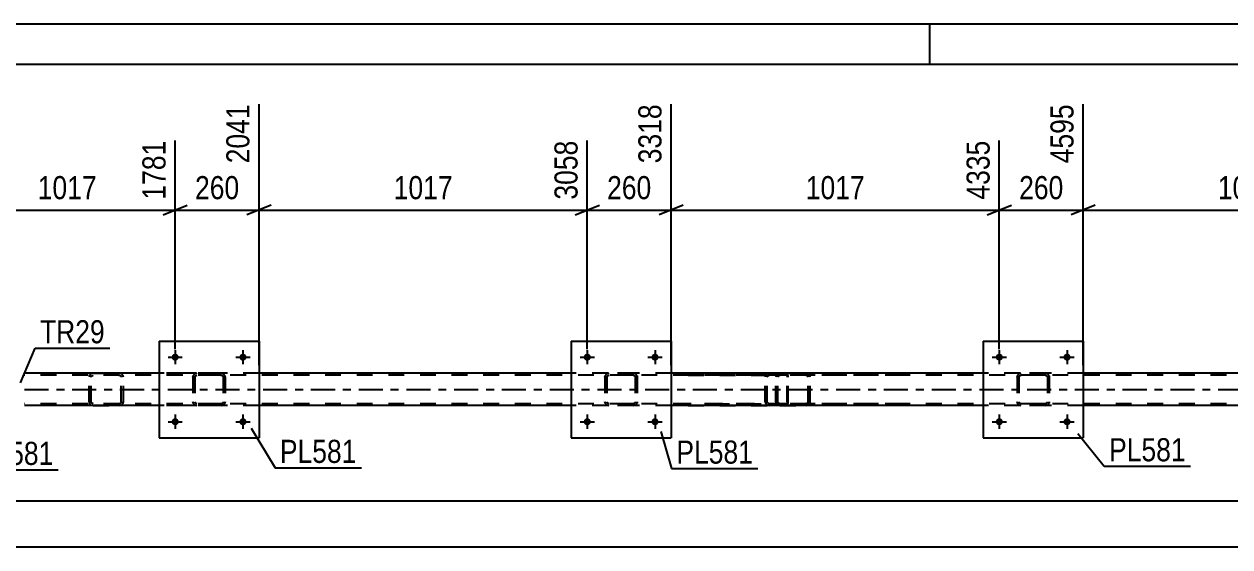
# Model space of a CAD drawing. Header units: millimetres. Extents: x 0 to 841, y 0 to 594.
# Drawn here: x 98.7 to 248.2, y 529.2 to 594 of the extents above; entities that cross this region are included whole.
import ezdxf

# ---------------------------------------------------------------- set-up
doc = ezdxf.new("R2010")
doc.units = ezdxf.units.MM
doc.linetypes.add('DXK_LINE_DOT2', pattern=[3.9198, 1.9599, -1.9599])
doc.linetypes.add('DXK_LINE_DOT3', pattern=[5.9187, 2.979, -0.9799, 0.9799, -0.9799])
doc.styles.add('Arial Narrow', font='ARIALN.TTF', dxfattribs={"height": 0.2})

# ---------------------------------------------------------------- blocks, each defined once
blk = doc.blocks.new('Unknown-405118308-1133')
at = {"color": 5, "linetype": 'Continuous'}
for p, q in [((841, 594), (0, 594)), ((211, 589), (211, 594)), ((836, 589), (5, 589))]:
    blk.add_line(p, q, dxfattribs=at)
blk = doc.blocks.new('Part-405118308-4155 - 4145')
at = {"color": 2, "linetype": 'Continuous'}
for p, q in [((115.45, 550.74), (98.77, 550.74)), ((166.53, 550.74), (127.85, 550.74)), ((217.61, 550.74), (178.93, 550.74)), ((268.69, 550.74), (230.01, 550.74)), ((115.45, 546.74), (98.77, 546.74)), ((166.53, 546.74), (127.85, 546.74)), ((217.61, 546.74), (178.93, 546.74)), ((268.69, 546.74), (230.01, 546.74))]:
    blk.add_line(p, q, dxfattribs=at)
at = {"color": 7, "linetype": 'DXK_LINE_DOT2'}
for p, q in [((761.25, 550.5), (98.77, 550.5)), ((127.85, 550.74), (115.45, 550.74)), ((178.93, 550.74), (166.53, 550.74)), ((230.01, 550.74), (217.61, 550.74)), ((761.25, 546.98), (98.77, 546.98)), ((127.85, 546.74), (115.45, 546.74)), ((178.93, 546.74), (166.53, 546.74)), ((230.01, 546.74), (217.61, 546.74))]:
    blk.add_line(p, q, dxfattribs=at)
at = {"color": 7, "linetype": 'DXK_LINE_DOT3'}
blk.add_line((98.77, 548.74), (761.25, 548.74), dxfattribs=at)
blk = doc.blocks.new('Bolt-405118308-24250 - 4145')
at = {"linetype": 'Continuous'}
for points in [[(117.89, 544.74, -1), (117.01, 544.74, -1)], [(126.29, 544.74, -1), (125.41, 544.74, -1)]]:
    blk.add_hatch(color=1, dxfattribs=at).paths.add_polyline_path(points)
at = {"color": 1, "linetype": 'Continuous'}
for p, q in [((117.45, 545.62), (117.45, 543.86)), ((125.85, 545.62), (125.85, 543.86)), ((116.57, 544.74), (118.33, 544.74)), ((124.97, 544.74), (126.73, 544.74))]:
    blk.add_line(p, q, dxfattribs=at)
blk = doc.blocks.new('Bolt-405118308-24248 - 4145')
at = {"linetype": 'Continuous'}
for points in [[(168.97, 544.74, -1), (168.09, 544.74, -1)], [(177.37, 544.74, -1), (176.49, 544.74, -1)]]:
    blk.add_hatch(color=1, dxfattribs=at).paths.add_polyline_path(points)
at = {"color": 1, "linetype": 'Continuous'}
for p, q in [((168.53, 545.62), (168.53, 543.86)), ((176.93, 545.62), (176.93, 543.86)), ((167.65, 544.74), (169.41, 544.74)), ((176.05, 544.74), (177.81, 544.74))]:
    blk.add_line(p, q, dxfattribs=at)
blk = doc.blocks.new('Part-405118308-4214 - 4145')
at = {"color": 7, "linetype": 'DXK_LINE_DOT2'}
for p, q in [((191.94, 550.43), (191.91, 550.26)), ((191.91, 547.22), (191.91, 550.26)), ((191.95, 550.44), (191.94, 550.43)), ((192.16, 550.26), (192.18, 550.35)), ((192.16, 547.22), (192.16, 550.26)), ((192.18, 550.35), (192.24, 550.43)), ((192.42, 550.74), (192.22, 550.7)), ((192.24, 550.43), (192.32, 550.48)), ((192.32, 550.48), (192.42, 550.5)), ((192.42, 550.74), (195.65, 550.74)), ((207.41, 550.74), (192.42, 550.74)), ((207.41, 550.5), (192.42, 550.5)), ((195.85, 550.7), (195.65, 550.74)), ((195.65, 550.5), (195.75, 550.48)), ((195.75, 550.48), (195.83, 550.43)), ((195.83, 550.43), (195.89, 550.35)), ((195.89, 550.35), (195.91, 550.26)), ((195.91, 547.22), (195.91, 550.26)), ((196.13, 550.43), (196.12, 550.44)), ((196.16, 550.26), (196.13, 550.43)), ((196.16, 547.22), (196.16, 550.26)), ((191.91, 547.22), (191.95, 547.04)), ((192.18, 547.13), (192.16, 547.22)), ((192.24, 547.05), (192.18, 547.13)), ((195.89, 547.13), (195.83, 547.05)), ((195.91, 547.22), (195.89, 547.13)), ((196.12, 547.04), (196.16, 547.22)), ((192.22, 546.78), (192.42, 546.74)), ((192.32, 547), (192.24, 547.05)), ((192.42, 546.98), (192.32, 547)), ((207.41, 546.98), (192.42, 546.98)), ((192.42, 546.74), (195.65, 546.74)), ((207.41, 546.74), (192.42, 546.74)), ((195.75, 547), (195.65, 546.98)), ((195.65, 546.74), (195.85, 546.78)), ((195.83, 547.05), (195.75, 547))]:
    blk.add_line(p, q, dxfattribs=at)
for centre, start, end in [((192.4, 550.24), 110.7584, 155.6801), ((195.67, 550.24), 24.32, 69.2417), ((192.4, 547.24), 204.32, 249.2417), ((195.67, 547.24), 290.7584, 335.6801)]:
    blk.add_arc(centre, 0.496, start, end, dxfattribs=at)
blk = doc.blocks.new('Part-405118308-4200 - 4145')
at = {"color": 7, "linetype": 'DXK_LINE_DOT2'}
for p, q in [((181.03, 550.74), (191.09, 550.74)), ((181.03, 550.5), (191.09, 550.5)), ((193.18, 550.74), (184.21, 550.74)), ((193.18, 550.5), (184.21, 550.5)), ((190.62, 550.43), (190.59, 550.26)), ((190.59, 547.22), (190.59, 550.26)), ((190.63, 550.44), (190.62, 550.43)), ((190.84, 550.26), (190.86, 550.35)), ((190.84, 547.22), (190.84, 550.26)), ((190.86, 550.35), (190.91, 550.43)), ((191.09, 550.74), (190.9, 550.7)), ((190.91, 550.43), (191, 550.48)), ((191, 550.48), (191.09, 550.5)), ((191.09, 550.74), (193.18, 550.74)), ((193.18, 550.5), (191.09, 550.5)), ((191.91, 550.74), (191.91, 550.5)), ((193.29, 550.7), (193.18, 550.74)), ((193.18, 550.5), (193.23, 550.48)), ((193.23, 550.48), (193.28, 550.43)), ((193.28, 550.43), (193.31, 550.35)), ((193.37, 550.6), (193.29, 550.7)), ((193.31, 550.35), (193.32, 550.26)), ((193.32, 547.22), (193.32, 550.26)), ((193.43, 550.44), (193.37, 550.6)), ((193.45, 550.26), (193.43, 550.44)), ((193.45, 547.22), (193.45, 550.26)), ((190.59, 547.22), (190.63, 547.04)), ((190.86, 547.13), (190.84, 547.22)), ((190.91, 547.05), (190.86, 547.13)), ((193.31, 547.13), (193.28, 547.05)), ((193.32, 547.22), (193.31, 547.13)), ((193.43, 547.04), (193.45, 547.22)), ((193.18, 546.98), (181.03, 546.98)), ((181.03, 546.74), (191.09, 546.74)), ((184.21, 546.98), (192.42, 546.98)), ((193.18, 546.74), (184.21, 546.74)), ((190.9, 546.78), (191.09, 546.74)), ((191, 547), (190.91, 547.05)), ((191.09, 546.98), (191, 547)), ((193.18, 546.74), (191.09, 546.74)), ((191.91, 546.74), (191.91, 546.98)), ((193.23, 547), (193.18, 546.98)), ((193.18, 546.74), (193.29, 546.78)), ((193.28, 547.05), (193.23, 547)), ((193.29, 546.78), (193.37, 546.88)), ((193.37, 546.88), (193.43, 547.04))]:
    blk.add_line(p, q, dxfattribs=at)
for centre, start, end in [((191.08, 550.24), 111.1941, 156.1506), ((191.08, 547.24), 203.8495, 248.8059)]:
    blk.add_arc(centre, 0.492, start, end, dxfattribs=at)
blk = doc.blocks.new('Part-405118308-4206 - 4145')
at = {"color": 7, "linetype": 'DXK_LINE_DOT2'}
for p, q in [((106.81, 550.43), (106.77, 550.26)), ((106.77, 547.22), (106.77, 550.26)), ((106.81, 550.44), (106.81, 550.43)), ((107.03, 550.26), (107.05, 550.35)), ((107.03, 547.22), (107.03, 550.26)), ((107.05, 550.35), (107.1, 550.43)), ((107.28, 550.74), (107.09, 550.7)), ((107.1, 550.43), (107.19, 550.48)), ((107.19, 550.48), (107.28, 550.5)), ((107.28, 550.74), (110.52, 550.74)), ((122.27, 550.74), (107.28, 550.74)), ((122.27, 550.5), (107.28, 550.5)), ((110.71, 550.7), (110.52, 550.74)), ((110.52, 550.5), (110.62, 550.48)), ((110.62, 550.48), (110.7, 550.43)), ((110.7, 550.43), (110.75, 550.35)), ((110.75, 550.35), (110.77, 550.26)), ((110.77, 547.22), (110.77, 550.26)), ((110.99, 550.43), (110.99, 550.44)), ((111.03, 550.26), (110.99, 550.43)), ((111.03, 547.22), (111.03, 550.26)), ((106.77, 547.22), (106.81, 547.04)), ((107.05, 547.13), (107.03, 547.22)), ((107.1, 547.05), (107.05, 547.13)), ((110.75, 547.13), (110.7, 547.05)), ((110.77, 547.22), (110.75, 547.13)), ((110.99, 547.04), (111.03, 547.22)), ((107.09, 546.78), (107.28, 546.74)), ((107.19, 547), (107.1, 547.05)), ((107.28, 546.98), (107.19, 547)), ((122.27, 546.98), (107.28, 546.98)), ((107.28, 546.74), (110.52, 546.74)), ((122.27, 546.74), (107.28, 546.74)), ((110.62, 547), (110.52, 546.98)), ((110.52, 546.74), (110.71, 546.78)), ((110.7, 547.05), (110.62, 547))]:
    blk.add_line(p, q, dxfattribs=at)
for centre, start, end in [((107.26, 550.24), 110.7584, 155.6801), ((110.54, 550.24), 24.32, 69.2417), ((107.26, 547.24), 204.32, 249.2417), ((110.54, 547.24), 290.7584, 335.6801)]:
    blk.add_arc(centre, 0.496, start, end, dxfattribs=at)
blk = doc.blocks.new('Part-405118308-24219 - 4145')
at = {"color": 7, "linetype": 'DXK_LINE_DOT2'}
for p, q in [((170.73, 550.26), (170.77, 550.44)), ((170.77, 550.44), (170.73, 550.26)), ((170.73, 550.26), (170.73, 547.22)), ((170.97, 550.26), (170.99, 550.35)), ((170.97, 550.26), (170.97, 547.22)), ((170.99, 550.35), (171.04, 550.43)), ((171.03, 550.7), (171.21, 550.74)), ((171.21, 550.74), (171.03, 550.7)), ((171.04, 550.43), (171.12, 550.48)), ((171.12, 550.48), (171.21, 550.5)), ((174.25, 550.74), (171.21, 550.74)), ((174.25, 550.5), (171.21, 550.5)), ((174.25, 550.74), (174.44, 550.7)), ((174.44, 550.7), (174.25, 550.74)), ((174.25, 550.5), (174.35, 550.48)), ((174.35, 550.48), (174.42, 550.43)), ((174.42, 550.43), (174.47, 550.35)), ((174.47, 550.35), (174.49, 550.26)), ((174.49, 550.26), (174.49, 547.22)), ((174.7, 550.44), (174.73, 550.26)), ((174.73, 550.26), (174.7, 550.44)), ((174.73, 550.26), (174.73, 547.22)), ((170.77, 547.04), (170.73, 547.22)), ((170.73, 547.22), (170.77, 547.04)), ((170.99, 547.13), (170.97, 547.22)), ((171.04, 547.05), (170.99, 547.13)), ((174.47, 547.13), (174.42, 547.05)), ((174.49, 547.22), (174.47, 547.13)), ((174.73, 547.22), (174.7, 547.04)), ((174.7, 547.04), (174.73, 547.22)), ((171.21, 546.74), (171.03, 546.78)), ((171.03, 546.78), (171.21, 546.74)), ((171.12, 547), (171.04, 547.05)), ((171.21, 546.98), (171.12, 547)), ((174.25, 546.98), (171.21, 546.98)), ((174.25, 546.74), (171.21, 546.74)), ((174.35, 547), (174.25, 546.98)), ((174.44, 546.78), (174.25, 546.74)), ((174.25, 546.74), (174.44, 546.78)), ((174.42, 547.05), (174.35, 547))]:
    blk.add_line(p, q, dxfattribs=at)
at = {"color": 7, "linetype": 'DXK_LINE_DOT3'}
blk.add_line((172.73, 548.74), (172.73, 548.74), dxfattribs=at)
at = {"color": 7, "linetype": 'DXK_LINE_DOT2'}
for centre, start, end in [((171.21, 550.26), 112.5, 157.5), ((171.21, 550.26), 112.5, 157.5), ((174.25, 550.26), 22.5, 67.5), ((174.25, 550.26), 22.5, 67.5), ((171.21, 547.22), 202.5, 247.5), ((171.21, 547.22), 202.5, 247.5), ((174.25, 547.22), 292.5, 337.5), ((174.25, 547.22), 292.5, 337.5)]:
    blk.add_arc(centre, 0.48, start, end, dxfattribs=at)
blk = doc.blocks.new('Part-405118308-24220 - 4145')
at = {"color": 2, "linetype": 'Continuous'}
for p, q in [((166.53, 554.74), (166.53, 542.74)), ((166.53, 554.74), (178.93, 554.74)), ((178.93, 554.74), (178.93, 542.74)), ((166.53, 542.74), (178.93, 542.74))]:
    blk.add_line(p, q, dxfattribs=at)
blk = doc.blocks.new('Part-405118308-24221 - 4145')
at = {"color": 7, "linetype": 'DXK_LINE_DOT2'}
for p, q in [((119.65, 550.26), (119.69, 550.44)), ((119.69, 550.44), (119.65, 550.26)), ((119.65, 550.26), (119.65, 547.22)), ((119.89, 550.26), (119.91, 550.35)), ((119.89, 550.26), (119.89, 547.22)), ((119.91, 550.35), (119.96, 550.43)), ((119.95, 550.7), (120.13, 550.74)), ((120.13, 550.74), (119.95, 550.7)), ((119.96, 550.43), (120.04, 550.48)), ((120.04, 550.48), (120.13, 550.5)), ((123.17, 550.74), (120.13, 550.74)), ((123.17, 550.5), (120.13, 550.5)), ((123.17, 550.74), (123.36, 550.7)), ((123.36, 550.7), (123.17, 550.74)), ((123.17, 550.5), (123.26, 550.48)), ((123.26, 550.48), (123.34, 550.43)), ((123.34, 550.43), (123.39, 550.35)), ((123.39, 550.35), (123.41, 550.26)), ((123.41, 550.26), (123.41, 547.22)), ((123.62, 550.44), (123.65, 550.26)), ((123.65, 550.26), (123.62, 550.44)), ((123.65, 550.26), (123.65, 547.22)), ((119.69, 547.04), (119.65, 547.22)), ((119.65, 547.22), (119.69, 547.04)), ((119.91, 547.13), (119.89, 547.22)), ((119.96, 547.05), (119.91, 547.13)), ((123.39, 547.13), (123.34, 547.05)), ((123.41, 547.22), (123.39, 547.13)), ((123.65, 547.22), (123.62, 547.04)), ((123.62, 547.04), (123.65, 547.22)), ((120.13, 546.74), (119.95, 546.78)), ((119.95, 546.78), (120.13, 546.74)), ((120.04, 547), (119.96, 547.05)), ((120.13, 546.98), (120.04, 547)), ((123.17, 546.98), (120.13, 546.98)), ((123.17, 546.74), (120.13, 546.74)), ((123.26, 547), (123.17, 546.98)), ((123.36, 546.78), (123.17, 546.74)), ((123.17, 546.74), (123.36, 546.78)), ((123.34, 547.05), (123.26, 547))]:
    blk.add_line(p, q, dxfattribs=at)
at = {"color": 7, "linetype": 'DXK_LINE_DOT3'}
blk.add_line((121.65, 548.74), (121.65, 548.74), dxfattribs=at)
at = {"color": 7, "linetype": 'DXK_LINE_DOT2'}
for centre, start, end in [((120.13, 550.26), 112.5, 157.5), ((120.13, 550.26), 112.5, 157.5), ((123.17, 550.26), 22.5, 67.5), ((123.17, 550.26), 22.5, 67.5), ((120.13, 547.22), 202.5, 247.5), ((120.13, 547.22), 202.5, 247.5), ((123.17, 547.22), 292.5, 337.5), ((123.17, 547.22), 292.5, 337.5)]:
    blk.add_arc(centre, 0.48, start, end, dxfattribs=at)
blk = doc.blocks.new('Part-405118308-24222 - 4145')
at = {"color": 2, "linetype": 'Continuous'}
for p, q in [((115.45, 554.74), (115.45, 542.74)), ((115.45, 554.74), (127.85, 554.74)), ((127.85, 554.74), (127.85, 542.74)), ((115.45, 542.74), (127.85, 542.74))]:
    blk.add_line(p, q, dxfattribs=at)
blk = doc.blocks.new('Part-405118308-24225 - 4145')
at = {"color": 7, "linetype": 'DXK_LINE_DOT2'}
for p, q in [((221.81, 550.26), (221.85, 550.44)), ((221.85, 550.44), (221.81, 550.26)), ((221.81, 550.26), (221.81, 547.22)), ((222.05, 550.26), (222.07, 550.35)), ((222.05, 550.26), (222.05, 547.22)), ((222.07, 550.35), (222.12, 550.43)), ((222.11, 550.7), (222.29, 550.74)), ((222.29, 550.74), (222.11, 550.7)), ((222.12, 550.43), (222.2, 550.48)), ((222.2, 550.48), (222.29, 550.5)), ((225.33, 550.74), (222.29, 550.74)), ((225.33, 550.5), (222.29, 550.5)), ((225.33, 550.74), (225.52, 550.7)), ((225.52, 550.7), (225.33, 550.74)), ((225.33, 550.5), (225.43, 550.48)), ((225.43, 550.48), (225.5, 550.43)), ((225.5, 550.43), (225.56, 550.35)), ((225.56, 550.35), (225.57, 550.26)), ((225.57, 550.26), (225.57, 547.22)), ((225.78, 550.44), (225.81, 550.26)), ((225.81, 550.26), (225.78, 550.44)), ((225.81, 550.26), (225.81, 547.22)), ((221.85, 547.04), (221.81, 547.22)), ((221.81, 547.22), (221.85, 547.04)), ((222.07, 547.13), (222.05, 547.22)), ((222.12, 547.05), (222.07, 547.13)), ((225.56, 547.13), (225.5, 547.05)), ((225.57, 547.22), (225.56, 547.13)), ((225.81, 547.22), (225.78, 547.04)), ((225.78, 547.04), (225.81, 547.22)), ((222.29, 546.74), (222.11, 546.78)), ((222.11, 546.78), (222.29, 546.74)), ((222.2, 547), (222.12, 547.05)), ((222.29, 546.98), (222.2, 547)), ((225.33, 546.98), (222.29, 546.98)), ((225.33, 546.74), (222.29, 546.74)), ((225.43, 547), (225.33, 546.98)), ((225.52, 546.78), (225.33, 546.74)), ((225.33, 546.74), (225.52, 546.78)), ((225.5, 547.05), (225.43, 547))]:
    blk.add_line(p, q, dxfattribs=at)
at = {"color": 7, "linetype": 'DXK_LINE_DOT3'}
blk.add_line((223.81, 548.74), (223.81, 548.74), dxfattribs=at)
at = {"color": 7, "linetype": 'DXK_LINE_DOT2'}
for centre, start, end in [((222.29, 550.26), 112.5, 157.5), ((222.29, 550.26), 112.5, 157.5), ((225.33, 550.26), 22.5, 67.5), ((225.33, 550.26), 22.5, 67.5), ((222.29, 547.22), 202.5, 247.5), ((222.29, 547.22), 202.5, 247.5), ((225.33, 547.22), 292.5, 337.5), ((225.33, 547.22), 292.5, 337.5)]:
    blk.add_arc(centre, 0.48, start, end, dxfattribs=at)
blk = doc.blocks.new('Part-405118308-24226 - 4145')
at = {"color": 2, "linetype": 'Continuous'}
for p, q in [((217.61, 554.74), (217.61, 542.74)), ((217.61, 554.74), (230.01, 554.74)), ((230.01, 554.74), (230.01, 542.74)), ((217.61, 542.74), (230.01, 542.74))]:
    blk.add_line(p, q, dxfattribs=at)
blk = doc.blocks.new('Bolt-405118308-24249 - 4145')
at = {"linetype": 'Continuous'}
for points in [[(168.97, 552.74, -1), (168.09, 552.74, -1)], [(177.37, 552.74, -1), (176.49, 552.74, -1)]]:
    blk.add_hatch(color=1, dxfattribs=at).paths.add_polyline_path(points)
at = {"color": 1, "linetype": 'Continuous'}
for p, q in [((168.53, 553.62), (168.53, 551.86)), ((176.93, 553.62), (176.93, 551.86)), ((167.65, 552.74), (169.41, 552.74)), ((176.05, 552.74), (177.81, 552.74))]:
    blk.add_line(p, q, dxfattribs=at)
blk = doc.blocks.new('Bolt-405118308-24251 - 4145')
at = {"linetype": 'Continuous'}
for points in [[(117.89, 552.74, -1), (117.01, 552.74, -1)], [(126.29, 552.74, -1), (125.41, 552.74, -1)]]:
    blk.add_hatch(color=1, dxfattribs=at).paths.add_polyline_path(points)
at = {"color": 1, "linetype": 'Continuous'}
for p, q in [((117.45, 553.62), (117.45, 551.86)), ((125.85, 553.62), (125.85, 551.86)), ((116.57, 552.74), (118.33, 552.74)), ((124.97, 552.74), (126.73, 552.74))]:
    blk.add_line(p, q, dxfattribs=at)
blk = doc.blocks.new('Bolt-405118308-24254 - 4145')
at = {"linetype": 'Continuous'}
for points in [[(220.05, 544.74, -1), (219.17, 544.74, -1)], [(228.45, 544.74, -1), (227.57, 544.74, -1)]]:
    blk.add_hatch(color=1, dxfattribs=at).paths.add_polyline_path(points)
at = {"color": 1, "linetype": 'Continuous'}
for p, q in [((219.61, 545.62), (219.61, 543.86)), ((228.01, 545.62), (228.01, 543.86)), ((218.73, 544.74), (220.49, 544.74)), ((227.13, 544.74), (228.89, 544.74))]:
    blk.add_line(p, q, dxfattribs=at)
blk = doc.blocks.new('Bolt-405118308-24255 - 4145')
at = {"linetype": 'Continuous'}
for points in [[(220.05, 552.74, -1), (219.17, 552.74, -1)], [(228.45, 552.74, -1), (227.57, 552.74, -1)]]:
    blk.add_hatch(color=1, dxfattribs=at).paths.add_polyline_path(points)
at = {"color": 1, "linetype": 'Continuous'}
for p, q in [((219.61, 553.62), (219.61, 551.86)), ((228.01, 553.62), (228.01, 551.86)), ((218.73, 552.74), (220.49, 552.74)), ((227.13, 552.74), (228.89, 552.74))]:
    blk.add_line(p, q, dxfattribs=at)
blk = doc.blocks.new('StraightDimension-405118308-26940 - 4145')
at = {"color": 7, "linetype": 'Continuous'}
for p, q in [((230.01, 551.74), (230.01, 584.07)), ((270.69, 553.74), (270.69, 579.57)), ((231.51, 571.56), (228.51, 570.36)), ((269.19, 570.36), (272.19, 571.56)), ((230.01, 570.96), (270.69, 570.96))]:
    blk.add_line(p, q, dxfattribs=at)
at = {"color": 0}
blk.add_wipeout([(254.61, 571.71), (254.61, 575.91), (246.1, 575.91), (246.1, 571.71)], dxfattribs=at)
at = {"color": 3, "style": 'Arial Narrow'}
blk.add_text('1017', height=2.863, dxfattribs=at).set_placement((246.7, 572.31))
at = {"color": 0, "linetype": 'Continuous'}
blk.add_wipeout([(270.09, 580.17), (265.89, 580.17), (265.89, 571.66), (270.09, 571.66)], dxfattribs=at)
at = {"color": 3, "linetype": 'Continuous', "style": 'Arial Narrow'}
blk.add_text('5612', height=2.863, rotation=90.0002, dxfattribs=at).set_placement((269.49, 572.26))
blk = doc.blocks.new('StraightDimension-405118308-4300 - 4145')
at = {"color": 7, "linetype": 'Continuous'}
blk.add_line((61.65, 534.96), (761.25, 534.96), dxfattribs=at)
blk = doc.blocks.new('StraightDimension-405118308-26941 - 4145')
at = {"color": 7, "linetype": 'Continuous'}
for p, q in [((230.01, 551.74), (230.01, 584.07)), ((219.61, 553.74), (219.61, 579.57)), ((218.11, 570.36), (221.11, 571.56)), ((231.51, 571.56), (228.51, 570.36)), ((219.61, 570.96), (230.01, 570.96))]:
    blk.add_line(p, q, dxfattribs=at)
at = {"color": 0}
blk.add_wipeout([(228.16, 571.71), (228.16, 575.91), (221.47, 575.91), (221.47, 571.71)], dxfattribs=at)
at = {"color": 3, "style": 'Arial Narrow'}
blk.add_text('260', height=2.863, dxfattribs=at).set_placement((222.07, 572.31))
at = {"color": 0, "linetype": 'Continuous'}
blk.add_wipeout([(229.41, 584.67), (225.21, 584.67), (225.21, 576.16), (229.41, 576.16)], dxfattribs=at)
at = {"color": 3, "linetype": 'Continuous', "style": 'Arial Narrow'}
blk.add_text('4595', height=2.863, rotation=90.0002, dxfattribs=at).set_placement((228.81, 576.76))
blk = doc.blocks.new('StraightDimension-405118308-26942 - 4145')
at = {"color": 7, "linetype": 'Continuous'}
for p, q in [((178.93, 551.74), (178.93, 584.07)), ((219.61, 553.74), (219.61, 579.57)), ((180.43, 571.56), (177.43, 570.36)), ((218.11, 570.36), (221.11, 571.56)), ((178.93, 570.96), (219.61, 570.96))]:
    blk.add_line(p, q, dxfattribs=at)
at = {"color": 0}
blk.add_wipeout([(203.53, 571.71), (203.53, 575.91), (195.02, 575.91), (195.02, 571.71)], dxfattribs=at)
at = {"color": 3, "style": 'Arial Narrow'}
blk.add_text('1017', height=2.863, dxfattribs=at).set_placement((195.62, 572.31))
at = {"color": 0, "linetype": 'Continuous'}
blk.add_wipeout([(219.01, 580.17), (214.81, 580.17), (214.81, 571.66), (219.01, 571.66)], dxfattribs=at)
at = {"color": 3, "linetype": 'Continuous', "style": 'Arial Narrow'}
blk.add_text('4335', height=2.863, rotation=90.0002, dxfattribs=at).set_placement((218.41, 572.26))
blk = doc.blocks.new('StraightDimension-405118308-26943 - 4145')
at = {"color": 7, "linetype": 'Continuous'}
for p, q in [((178.93, 551.74), (178.93, 584.07)), ((168.53, 553.74), (168.53, 579.57)), ((167.03, 570.36), (170.03, 571.56)), ((180.43, 571.56), (177.43, 570.36)), ((168.53, 570.96), (178.93, 570.96))]:
    blk.add_line(p, q, dxfattribs=at)
at = {"color": 0}
blk.add_wipeout([(177.08, 571.71), (177.08, 575.91), (170.39, 575.91), (170.39, 571.71)], dxfattribs=at)
at = {"color": 3, "style": 'Arial Narrow'}
blk.add_text('260', height=2.863, dxfattribs=at).set_placement((170.99, 572.31))
at = {"color": 0, "linetype": 'Continuous'}
blk.add_wipeout([(178.33, 584.67), (174.13, 584.67), (174.13, 576.16), (178.33, 576.16)], dxfattribs=at)
at = {"color": 3, "linetype": 'Continuous', "style": 'Arial Narrow'}
blk.add_text('3318', height=2.863, rotation=90.0002, dxfattribs=at).set_placement((177.73, 576.76))
blk = doc.blocks.new('StraightDimension-405118308-26944 - 4145')
at = {"color": 7, "linetype": 'Continuous'}
for p, q in [((127.85, 551.74), (127.85, 584.07)), ((168.53, 553.74), (168.53, 579.57)), ((129.35, 571.56), (126.35, 570.36)), ((167.03, 570.36), (170.03, 571.56)), ((127.85, 570.96), (168.53, 570.96))]:
    blk.add_line(p, q, dxfattribs=at)
at = {"color": 0}
blk.add_wipeout([(152.45, 571.71), (152.45, 575.91), (143.94, 575.91), (143.94, 571.71)], dxfattribs=at)
at = {"color": 3, "style": 'Arial Narrow'}
blk.add_text('1017', height=2.863, dxfattribs=at).set_placement((144.54, 572.31))
at = {"color": 0, "linetype": 'Continuous'}
blk.add_wipeout([(167.93, 580.17), (163.73, 580.17), (163.73, 571.66), (167.93, 571.66)], dxfattribs=at)
at = {"color": 3, "linetype": 'Continuous', "style": 'Arial Narrow'}
blk.add_text('3058', height=2.863, rotation=90.0002, dxfattribs=at).set_placement((167.33, 572.26))
blk = doc.blocks.new('StraightDimension-405118308-26945 - 4145')
at = {"color": 7, "linetype": 'Continuous'}
for p, q in [((127.85, 551.74), (127.85, 584.07)), ((117.45, 553.74), (117.45, 579.57)), ((115.95, 570.36), (118.95, 571.56)), ((129.35, 571.56), (126.35, 570.36)), ((117.45, 570.96), (127.85, 570.96))]:
    blk.add_line(p, q, dxfattribs=at)
at = {"color": 0}
blk.add_wipeout([(125.99, 571.71), (125.99, 575.91), (119.31, 575.91), (119.31, 571.71)], dxfattribs=at)
at = {"color": 3, "style": 'Arial Narrow'}
blk.add_text('260', height=2.863, dxfattribs=at).set_placement((119.91, 572.31))
at = {"color": 0, "linetype": 'Continuous'}
blk.add_wipeout([(127.25, 584.67), (123.05, 584.67), (123.05, 576.16), (127.25, 576.16)], dxfattribs=at)
at = {"color": 3, "linetype": 'Continuous', "style": 'Arial Narrow'}
blk.add_text('2041', height=2.863, rotation=90.0002, dxfattribs=at).set_placement((126.65, 576.76))
blk = doc.blocks.new('StraightDimension-405118308-26946 - 4145')
at = {"color": 7, "linetype": 'Continuous'}
for p, q in [((90.67, 551.74), (90.67, 582.24)), ((117.45, 553.74), (117.45, 579.57)), ((92.17, 571.56), (89.17, 570.36)), ((115.95, 570.36), (118.95, 571.56)), ((90.67, 570.96), (117.45, 570.96))]:
    blk.add_line(p, q, dxfattribs=at)
at = {"color": 0}
blk.add_wipeout([(108.32, 571.71), (108.32, 575.91), (99.81, 575.91), (99.81, 571.71)], dxfattribs=at)
at = {"color": 3, "style": 'Arial Narrow'}
blk.add_text('1017', height=2.863, dxfattribs=at).set_placement((100.41, 572.31))
at = {"color": 0, "linetype": 'Continuous'}
blk.add_wipeout([(116.85, 580.17), (112.65, 580.17), (112.65, 571.66), (116.85, 571.66)], dxfattribs=at)
at = {"color": 3, "linetype": 'Continuous', "style": 'Arial Narrow'}
blk.add_text('1781', height=2.863, rotation=90.0002, dxfattribs=at).set_placement((116.25, 572.26))
blk = doc.blocks.new('StraightDimension-405118308-27672 - 4145')
at = {"color": 7, "linetype": 'Continuous'}
blk.add_line((61.01, 529.24), (761.89, 529.24), dxfattribs=at)
blk = doc.blocks.new('Mark-405118308-4151 - 4145')
at = {"color": 0}
blk.add_wipeout([(108.73, 554.46), (108.73, 557.46), (100.69, 557.46), (100.69, 554.46)], dxfattribs=at)
blk.add_wipeout([(108.73, 554.46), (108.73, 557.46), (100.69, 557.46), (100.69, 554.46)], dxfattribs=at)
at = {"color": 30, "linetype": 'Continuous'}
for p, q in [((98.29, 549.56), (100.09, 553.86)), ((100.09, 553.86), (109.33, 553.86))]:
    blk.add_line(p, q, dxfattribs=at)
at = {"color": 3, "style": 'Arial Narrow'}
blk.add_text('TR29', height=2.863, dxfattribs=at).set_placement((100.69, 554.46))
blk = doc.blocks.new('Mark-405118308-27742 - 4145')
at = {"color": 0}
blk.add_wipeout([(139.93, 539.64), (139.93, 542.64), (130.43, 542.64), (130.43, 539.64)], dxfattribs=at)
blk.add_wipeout([(139.93, 539.64), (139.93, 542.64), (130.43, 542.64), (130.43, 539.64)], dxfattribs=at)
at = {"color": 30, "linetype": 'Continuous'}
for p, q in [((126.85, 543.93), (129.83, 539.04)), ((129.83, 539.04), (140.53, 539.04))]:
    blk.add_line(p, q, dxfattribs=at)
at = {"color": 3, "style": 'Arial Narrow'}
blk.add_text('PL581', height=2.863, dxfattribs=at).set_placement((130.43, 539.64))
blk = doc.blocks.new('Mark-405118308-27745 - 4145')
at = {"color": 0}
blk.add_wipeout([(102.36, 539.39), (102.36, 542.39), (92.86, 542.39), (92.86, 539.39)], dxfattribs=at)
blk.add_wipeout([(102.36, 539.39), (102.36, 542.39), (92.86, 542.39), (92.86, 539.39)], dxfattribs=at)
at = {"color": 30, "linetype": 'Continuous'}
for p, q in [((89.62, 543.98), (92.26, 538.79)), ((92.26, 538.79), (102.96, 538.79))]:
    blk.add_line(p, q, dxfattribs=at)
at = {"color": 3, "style": 'Arial Narrow'}
blk.add_text('PL581', height=2.863, dxfattribs=at).set_placement((92.86, 539.39))
blk = doc.blocks.new('Mark-405118308-27739 - 4145')
at = {"color": 0}
blk.add_wipeout([(189.09, 539.55), (189.09, 542.55), (179.58, 542.55), (179.58, 539.55)], dxfattribs=at)
blk.add_wipeout([(189.09, 539.55), (189.09, 542.55), (179.58, 542.55), (179.58, 539.55)], dxfattribs=at)
at = {"color": 30, "linetype": 'Continuous'}
for p, q in [((177.64, 543.52), (178.98, 538.95)), ((178.98, 538.95), (189.69, 538.95))]:
    blk.add_line(p, q, dxfattribs=at)
at = {"color": 3, "style": 'Arial Narrow'}
blk.add_text('PL581', height=2.863, dxfattribs=at).set_placement((179.58, 539.55))
blk = doc.blocks.new('Mark-405118308-27748 - 4145')
at = {"color": 0}
blk.add_wipeout([(242.73, 539.84), (242.73, 542.84), (233.22, 542.84), (233.22, 539.84)], dxfattribs=at)
blk.add_wipeout([(242.73, 539.84), (242.73, 542.84), (233.22, 542.84), (233.22, 539.84)], dxfattribs=at)
at = {"color": 30, "linetype": 'Continuous'}
for p, q in [((229.33, 543.28), (232.62, 539.24)), ((232.62, 539.24), (243.33, 539.24))]:
    blk.add_line(p, q, dxfattribs=at)
at = {"color": 3, "style": 'Arial Narrow'}
blk.add_text('PL581', height=2.863, dxfattribs=at).set_placement((233.22, 539.84))

msp = doc.modelspace()

# ---------------------------------------------------------------- block references
for name in ['Unknown-405118308-1133', 'Part-405118308-24222 - 4145', 'Part-405118308-24220 - 4145', 'Part-405118308-24226 - 4145', 'Bolt-405118308-24251 - 4145', 'Bolt-405118308-24249 - 4145', 'Bolt-405118308-24255 - 4145', 'Part-405118308-4155 - 4145', 'Part-405118308-4206 - 4145', 'Part-405118308-24221 - 4145', 'Part-405118308-24219 - 4145', 'Part-405118308-4200 - 4145', 'Part-405118308-4214 - 4145', 'Part-405118308-24225 - 4145', 'Bolt-405118308-24250 - 4145', 'Bolt-405118308-24248 - 4145', 'Bolt-405118308-24254 - 4145']:
    msp.add_blockref(name, (0, 0))

# ---------------------------------------------------------------- next in the draw order: block references
for name in ['StraightDimension-405118308-26940 - 4145', 'StraightDimension-405118308-4300 - 4145']:
    msp.add_blockref(name, (0, 0))

# ---------------------------------------------------------------- next in the draw order: block references
for name in ['StraightDimension-405118308-26941 - 4145', 'StraightDimension-405118308-27672 - 4145']:
    msp.add_blockref(name, (0, 0))

# ---------------------------------------------------------------- next in the draw order: block references
for name in ['StraightDimension-405118308-26942 - 4145', 'Mark-405118308-27745 - 4145', 'Mark-405118308-27742 - 4145', 'Mark-405118308-27739 - 4145', 'Mark-405118308-27748 - 4145']:
    msp.add_blockref(name, (0, 0))

# ---------------------------------------------------------------- next in the draw order: block references
msp.add_blockref('StraightDimension-405118308-26943 - 4145', (0, 0))

# ---------------------------------------------------------------- next in the draw order: block references
msp.add_blockref('StraightDimension-405118308-26944 - 4145', (0, 0))

# ---------------------------------------------------------------- next in the draw order: block references
msp.add_blockref('StraightDimension-405118308-26945 - 4145', (0, 0))

# ---------------------------------------------------------------- next in the draw order: block references
msp.add_blockref('StraightDimension-405118308-26946 - 4145', (0, 0))

# ---------------------------------------------------------------- next in the draw order: block references
msp.add_blockref('Mark-405118308-4151 - 4145', (0, 0))

doc.saveas('drawing.dxf')
